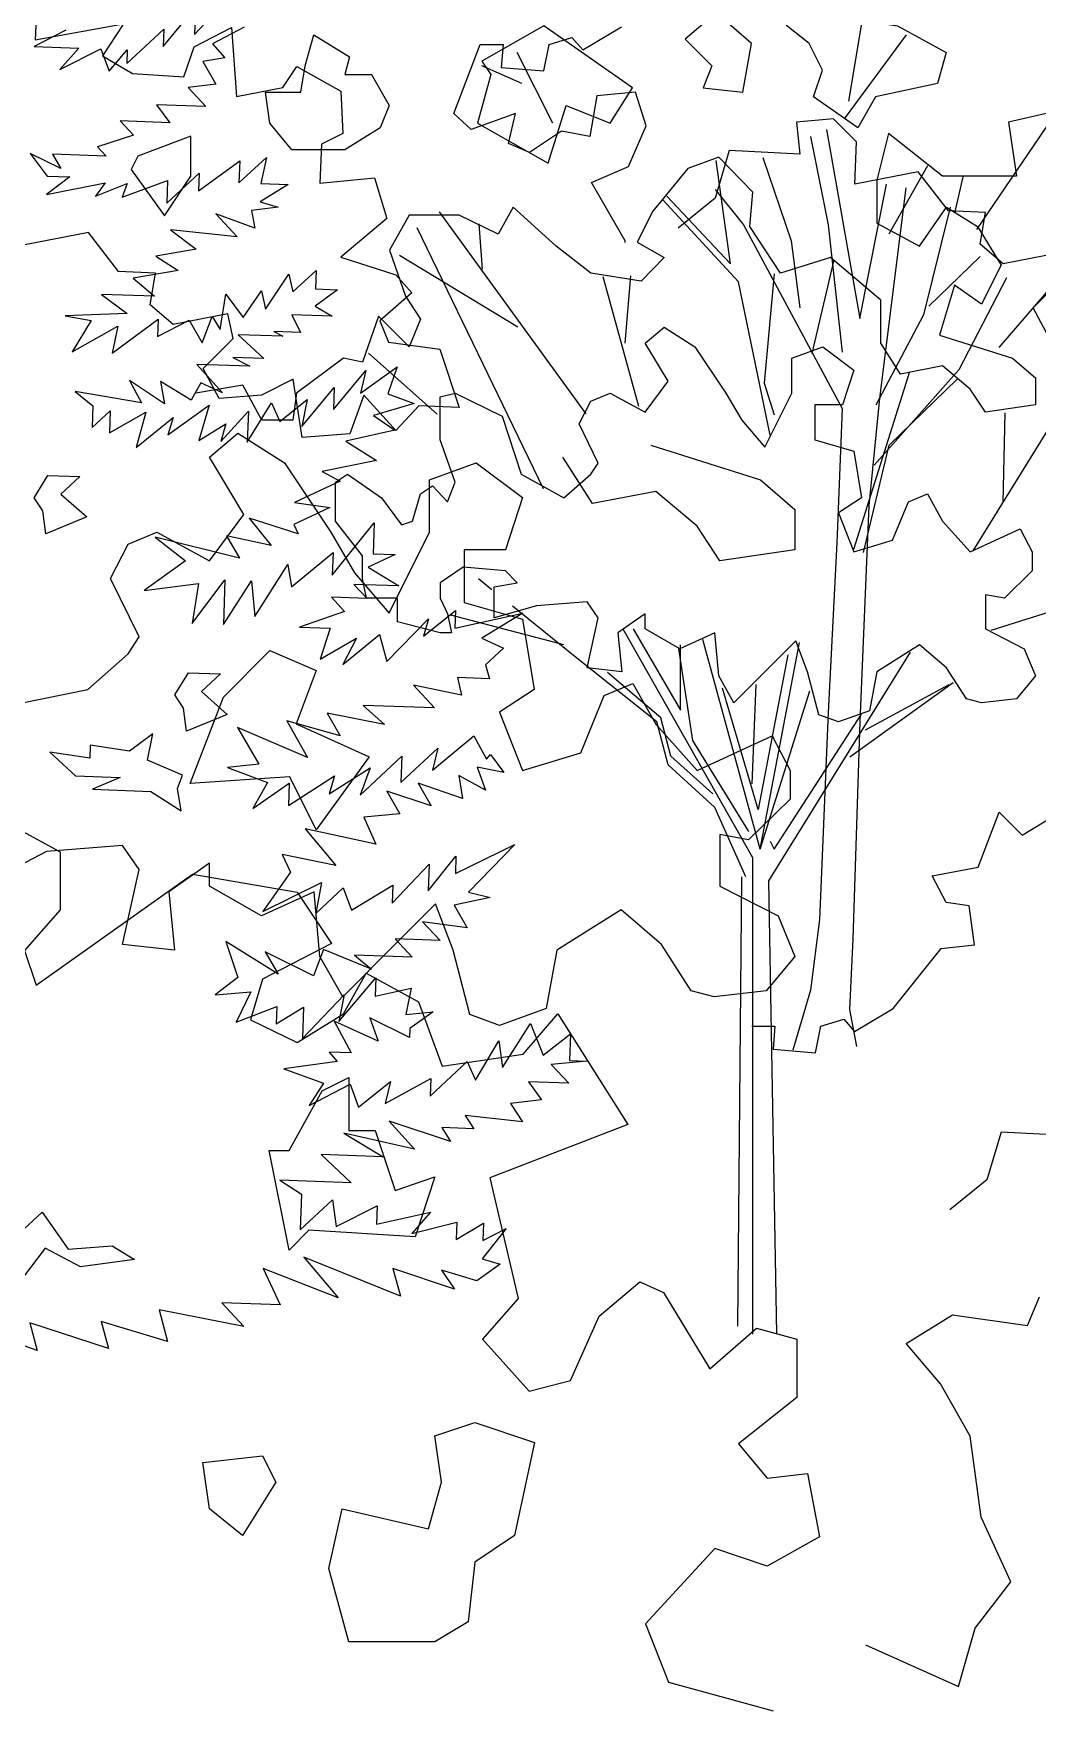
# Model space of a CAD drawing. Header units: inches. Extents: x -11 to 128, y 7 to 56.
# Drawn here: x 39.1514 to 39.4204, y 23.2739 to 23.7239 of the extents above; entities that cross this region are included whole.
import ezdxf

# ---------------------------------------------------------------- set-up
doc = ezdxf.new("R2010")
doc.units = ezdxf.units.IN
doc.header["$MEASUREMENT"] = 0
doc.layers.add('CAY', color=94, linetype='Continuous')
doc.layers.add('CAY-3', color=61, linetype='Continuous')
picture_1 = doc.add_image_def('image1.jpg', size_in_pixel=(1680, 1093))

# ---------------------------------------------------------------- blocks, each defined once
blk = doc.blocks.new('A$C76451831')
at = {"layer": 'CAY'}
for p, q in [((1563, 1836), (1594.3, 1818.9)), ((1594.3, 1818.9), (1594.3, 1784.1)), ((1580.1, 1739.3), (1673.3, 1805.4)), ((1673.3, 1805.4), (1735.8, 1794.7)), ((1735.8, 1794.7), (1756.4, 1764.1)), ((1594.3, 1784.1), (1573, 1759.9)), ((1573, 1759.9), (1580.1, 1739.3)), ((1756.4, 1764.1), (1715.1, 1742.8)), ((1763.5, 1722.2), (1777.1, 1746.4)), ((1777.1, 1746.4), (1808.3, 1729.3)), ((1715.1, 1742.8), (1708.1, 1718.6)), ((1808.3, 1729.3), (1822.5, 1690.9)), ((1708.1, 1718.6), (1735.8, 1705.1)), ((1735.8, 1705.1), (1763.5, 1722.2)), ((1870.8, 1698), (1891.4, 1722.2)), ((1891.4, 1722.2), (1933.3, 1656.1)), ((1822.5, 1690.9), (1870.8, 1698)), ((1933.3, 1656.1), (1850.8, 1624.3)), ((1850.8, 1624.3), (1867.9, 1552.3)), ((1916.2, 1541.7), (1940.4, 1562.3)), ((1940.4, 1562.3), (1954.5, 1555.8)), ((1954.5, 1555.8), (1982.2, 1510.4)), ((1867.9, 1552.3), (1846.6, 1528.1)), ((2171.9, 1536.1), (2179, 1553.2)), ((1899.1, 1503.3), (1916.2, 1541.7)), ((1982.2, 1510.4), (2010, 1534.6)), ((2010, 1534.6), (2034.1, 1528.1)), ((2099.4, 1525.5), (2127.1, 1542.6)), ((2127.1, 1542.6), (2171.9, 1536.1)), ((1846.6, 1528.1), (1874.3, 1496.9)), ((2034.1, 1528.1), (2034.1, 1493.3)), ((2120, 1501.3), (2099.4, 1525.5)), ((1874.3, 1496.9), (1899.1, 1503.3)), ((2137.7, 1470.1), (2120, 1501.3)), ((2034.1, 1493.3), (1999.3, 1465.6)), ((1999.3, 1465.6), (2016.4, 1445)), ((2144.2, 1421.7), (2137.7, 1470.1)), ((2016.4, 1445), (2040.6, 1447.9)), ((2040.6, 1447.9), (2047.7, 1410.1)), ((2161.9, 1383.3), (2144.2, 1421.7)), ((2047.7, 1410.1), (2016.4, 1392.5)), ((1985.2, 1403.1), (1943.9, 1358.2)), ((2016.4, 1392.5), (1985.2, 1403.1)), ((2140.7, 1355.6), (2161.9, 1383.3)), ((1943.9, 1358.2), (1957.5, 1323.4)), ((2130.6, 1320.8), (2140.7, 1355.6)), ((2075.2, 1345.6), (2130.6, 1320.8)), ((1957.5, 1323.4), (2020, 1306.3)), ((4704.6, 871.1), (4712.5, 918.7)), ((4701.9, 860.6), (4738.9, 910.7)), ((4509.3, 881.7), (4485.5, 892.2)), ((4527.8, 857.9), (4506.6, 900.2)), ((4781, 794.5), (4832.5, 870.4)), ((4850.9, 870.4), (4799.8, 858.6)), ((4799.8, 858.6), (4804.6, 826.3)), ((4728.3, 851.9), (4721.2, 824)), ((4760.5, 826.3), (4728.3, 851.9)), ((4626.9, 837.7), (4608.4, 831)), ((4634, 774), (4625.3, 835.7)), ((4647.3, 816.9), (4626.9, 837.7)), ((4728.6, 791.9), (4751.7, 832.8)), ((4608.4, 831), (4587.6, 805.5)), ((4721.2, 824), (4721.2, 798.4)), ((4804.6, 826.3), (4760.5, 826.3)), ((4768, 805.1), (4772.9, 825.9)), ((4638.7, 763.4), (4593.5, 812.2)), ((4595.8, 814.5), (4634, 774)), ((4645.4, 796.4), (4647.3, 816.9)), ((4442.1, 803.1), (4430.3, 782.3)), ((4472, 803.1), (4442.1, 803.1)), ((4547.7, 684.5), (4460.2, 805.1)), ((4495.2, 791.7), (4472, 803.1)), ((4504.2, 807.8), (4495.2, 791.7)), ((4529.8, 784.6), (4504.2, 807.8)), ((4587.6, 805.5), (4578.1, 787)), ((4746.8, 784.6), (4762.9, 807.8)), ((4762.9, 807.8), (4781.4, 796.4)), ((4522.3, 639.8), (4446.8, 795.6)), ((4485.8, 770.9), (4483.8, 797.9)), ((4663.8, 768.5), (4645.4, 796.4)), ((4721.2, 798.4), (4746.8, 784.6)), ((4781.4, 796.4), (4795.5, 773.2)), ((4794.3, 724.1), (4854.9, 794.5)), ((4430.3, 782.3), (4439.8, 754.7)), ((4550.6, 768.5), (4529.8, 784.6)), ((4578.1, 787), (4594.3, 777.9)), ((4507, 736.3), (4436.2, 779.1)), ((4594.3, 777.9), (4580.5, 763.8)), ((4693.7, 777.9), (4663.8, 768.5)), ((4682.7, 720.5), (4695.7, 776.4)), ((4723.6, 752.4), (4693.7, 777.9)), ((4795.5, 773.2), (4783.7, 750)), ((4580.5, 763.8), (4550.6, 768.5)), ((4579.1, 689), (4557.9, 766.3)), ((4571.1, 726.8), (4574.5, 766.9)), ((4657.5, 671.8), (4638.7, 763.4)), ((4659.9, 768.1), (4654, 702.8)), ((4778.7, 602.9), (4879.6, 765.8)), ((4439.8, 754.7), (4448.8, 741)), ((4723.6, 726.8), (4723.6, 752.4)), ((4767.6, 761.4), (4758.6, 731.5)), ((4783.7, 750), (4767.6, 761.4)), ((4423.7, 742.9), (4414.2, 715.4)), ((4430.3, 736.3), (4423.7, 742.9)), ((4442.1, 724.5), (4430.3, 736.3)), ((4448.8, 741), (4442.1, 724.5)), ((4735.4, 708.3), (4723.6, 726.8)), ((4758.6, 731.5), (4802.2, 717.8)), ((4402.8, 717.8), (4374.9, 696.9)), ((4414.2, 715.4), (4402.8, 717.8)), ((4458.8, 684.4), (4417.8, 720.8)), ((4760.5, 713.1), (4735.4, 708.3)), ((4777, 699.3), (4760.5, 713.1)), ((4802.2, 717.8), (4816, 706)), ((4342.7, 701.7), (4314.8, 696.9)), ((4354.1, 680.8), (4342.7, 701.7)), ((4654, 702.8), (4659.9, 684)), ((4707.6, 603.7), (4740.9, 709.9)), ((4728.7, 665.9), (4769.2, 705.2)), ((4816, 706), (4816, 689.9)), ((4374.9, 696.9), (4372.6, 680.8)), ((4786.1, 685.5), (4777, 699.3)), ((4816, 689.9), (4786.1, 685.5)), ((4796.7, 631.7), (4797.9, 685.1)), ((4372.6, 680.8), (4354.1, 680.8)), ((4713.4, 601.8), (4728.7, 665.9)), ((4491.5, 579.5), (4483.4, 586)), ((4534.5, 546.7), (4466.9, 564.4)), ((4541.2, 539.6), (4503.7, 569.7)), ((4789.6, 555.4), (4834.4, 569.5)), ((4647.3, 419.7), (4569.9, 556)), ((4575.8, 556.2), (4604.1, 507.8)), ((4602.9, 544.4), (4611.2, 489.7)), ((4604.1, 507.8), (4604.1, 546.7)), ((4651.6, 424.8), (4617.3, 549.9)), ((4651.6, 424.8), (4675, 548.1)), ((4656.8, 405.9), (4741.3, 542.4)), ((4589.9, 500.7), (4541.2, 539.6)), ((4668.2, 540.8), (4650.5, 448.4)), ((4592.3, 503.1), (4560.4, 530.2)), ((4646.9, 463.7), (4649.3, 523.1)), ((4705.1, 479.9), (4766.8, 524.3)), ((4714.5, 496), (4764.5, 523.1)), ((4650.5, 448.4), (4629.2, 520.8)), ((4651.6, 424.8), (4681.2, 519.2)), ((4598.2, 480.3), (4592.3, 503.1)), ((4659.9, 424.8), (4712.2, 505.4)), ((4596.6, 475.1), (4589.9, 500.7)), ((4611.2, 489.7), (4644.6, 435.4)), ((4624.5, 449.6), (4596.6, 475.1)), ((4623.3, 457.8), (4598.2, 480.3)), ((4643, 408.3), (4624.5, 449.6)), ((4657.5, 429.5), (4659.9, 424.8)), ((4647.3, 135.4), (4647.3, 419.7)), ((4638.3, 140.1), (4640.6, 408.3)), ((4661.5, 135.4), (4656.8, 405.9))]:
    blk.add_line(p, q, dxfattribs=at)
for points in [[(1750.8, 1676.2), (1766.7, 1684.2), (1766.7, 1652.5), (1782.5, 1652.5), (1794.4, 1616.8), (1818.1, 1624.8), (1806.3, 1589.1), (1742.9, 1593.1), (1731.1, 1581.2), (1719.2, 1640.6), (1731.1, 1640.6)], [(1754.8, 1391.1), (1762.7, 1426.7), (1814.2, 1414.8), (1822.1, 1442.6), (1818.1, 1470.3), (1841.9, 1478.2), (1877.5, 1466.3), (1865.7, 1410.9), (1841.9, 1395), (1837.9, 1359.4), (1818.1, 1347.5), (1766.7, 1347.5)], [(1683.5, 1426.7), (1679.6, 1454.5), (1715.2, 1458.4), (1723.1, 1442.6), (1703.3, 1410.9)], [(4709.9, 855.3), (4683.5, 873.8), (4688.8, 889.6), (4680.8, 905.5), (4667.6, 916), (4665, 945.1), (4680.8, 950.3), (4696.7, 963.5), (4686.1, 987.3), (4699.3, 1016.3), (4731, 1024.3), (4770.6, 1013.7), (4754.7, 1003.1), (4744.2, 982), (4778.5, 974.1), (4778.5, 947.7), (4757.4, 939.8), (4736.3, 931.9), (4704.6, 937.1), (4699.3, 921.3), (4733.6, 916), (4762.7, 900.2), (4757.4, 881.7), (4720.4, 873.8)], [(4641.2, 876.4), (4646.5, 905.5), (4625.4, 923.9), (4606.9, 908.1), (4622.8, 892.2), (4617.5, 879)], [(4562.1, 857.9), (4575.3, 879), (4522.5, 916), (4485.5, 894.9), (4490.8, 887), (4482.9, 857.9), (4525.1, 834.2), (4535.7, 868.5)], [(4403.7, 887), (4419.5, 887), (4430.1, 868.5), (4424.8, 855.3), (4403.7, 842.1), (4372, 842.1), (4358.8, 857.9), (4356.2, 876.4), (4377.3, 876.4), (4380, 892.2), (4385.2, 910.7), (4406.4, 897.5)], [(4499.5, 590.8), (4474.4, 593.1), (4460.6, 583.7), (4460.6, 574.6), (4464.9, 565.2), (4467.3, 553.8), (4460.6, 553.8), (4435.1, 560.5), (4435.1, 574.6), (4416.6, 574.6), (4414.2, 586), (4414.2, 599.8), (4398.1, 620.6), (4398.1, 643.8), (4405.2, 648.6), (4425.6, 634.4), (4437.4, 618.3), (4444.1, 620.6), (4448.8, 636.8), (4455.9, 641.5), (4464.9, 632), (4469.6, 643.8), (4460.6, 669), (4460.6, 694.6), (4469.6, 696.9), (4497.6, 683.2), (4509, 648.6), (4534.5, 634.4), (4550.6, 648.6), (4554.9, 655.2), (4543.5, 678.5), (4550.6, 692.2), (4562, 696.9), (4582.9, 685.5), (4596.6, 704), (4582.9, 726.8), (4594.3, 736.3), (4612.7, 724.5), (4631.2, 696.9), (4640.6, 680.8), (4654.4, 664.7), (4670.5, 696.9), (4670.5, 717.8), (4689, 724.5), (4707.5, 710.7), (4700.8, 689.9), (4684.3, 689.9), (4684.3, 669), (4707.5, 662.3), (4712.2, 634.4), (4698.4, 625.4), (4707.5, 602.2), (4730.7, 609.2), (4740.1, 632), (4751.5, 636.8), (4760.5, 620.6), (4777, 602.2), (4806.9, 615.9), (4814, 602.2), (4814, 590.8), (4797.5, 574.6), (4786.1, 576.6), (4786.1, 556.2), (4809.3, 544.4), (4816, 528.2), (4804.6, 514.5), (4783.7, 512.1), (4774.7, 514.5), (4762.9, 533), (4746.8, 546.7), (4721.2, 530.6), (4716.9, 507.4), (4698.4, 500.7), (4686.6, 505), (4679.9, 530.6), (4672.9, 549.1), (4656.8, 533), (4635.9, 512.1), (4626.9, 528.2), (4624.5, 553.8), (4603.7, 544.4), (4582.9, 556.2), (4582.9, 565.2), (4566.7, 553.8), (4569.1, 530.6), (4548.3, 533), (4554.9, 562.8), (4548.3, 572.3), (4518, 569.9), (4492.8, 562.8), (4492.8, 581.3), (4506.6, 583.7)], [(4223.4, 626.6), (4218.2, 634.5), (4226.4, 647.8), (4245.4, 647.1), (4234.2, 636.7), (4249.6, 623), (4225.2, 612.9)], [(4307.3, 508.9), (4302.2, 516.8), (4310.3, 530.1), (4329.4, 529.4), (4318.1, 518.9), (4333.5, 505.2), (4309.1, 495.2)], [(4303.8, 461), (4306.8, 469), (4285.8, 477.9), (4289, 493.7), (4275.1, 483.3), (4251.6, 486.8), (4251.4, 479.1), (4227.5, 482.7), (4242.8, 468.5), (4269.5, 467.6), (4253, 460.5), (4287.8, 459.2), (4306, 447.7)], [(4174.2, 178.1), (4169.4, 194.1), (4188.1, 198.9), (4188.8, 217.4), (4209.3, 195.4), (4222.9, 208.1), (4238.4, 186.2), (4264.8, 188), (4278.1, 179.9), (4245.8, 175.6), (4224.8, 186.7), (4211.1, 168.6), (4195.4, 174.6), (4170.8, 156.9)]]:
    blk.add_lwpolyline(points, close=True, dxfattribs=at)
for points in [[(4237.1, 913.4), (4218.2, 903.7), (4244.9, 902.7), (4233.5, 890), (4258, 902.3), (4263, 889), (4273.8, 901.7), (4273.5, 893.6), (4295.6, 914.1), (4295.2, 903.7), (4314.6, 927.1), (4314, 910.8), (4331, 929.2)], [(4343.6, 915.2), (4324.7, 905.4), (4332.1, 897), (4318.9, 894.7), (4326.6, 881.3), (4310.2, 879.2), (4320.7, 867.9), (4291.3, 868.9), (4299.1, 858.2), (4269.6, 859.3), (4277.5, 850.8), (4256, 843.9), (4261.2, 838.3), (4229.1, 839.4), (4234.2, 831), (4215.9, 839.8), (4225.9, 826.3), (4239.5, 825.9), (4225.5, 815.5), (4260.6, 822.4), (4254.9, 814.4), (4273.8, 821.9), (4270.8, 813.9), (4297.8, 823.8), (4297.4, 810.2), (4316.6, 828.2), (4316.2, 817.7), (4340.9, 835.5), (4340.4, 822.3), (4356.8, 837.6), (4353.5, 821.9), (4369.8, 821.3), (4353.1, 811), (4363.9, 807.9), (4348, 805.8), (4349.9, 795.3), (4326.6, 803.8), (4339.3, 790.2), (4299.5, 794.3), (4315, 782.9), (4290.8, 778.7), (4304.1, 770.1), (4277.2, 765.6), (4290, 754.7), (4258.3, 755.8), (4273.8, 744.4), (4236.6, 743), (4252.3, 740.2), (4240.8, 721.6), (4268.1, 736.9), (4264.8, 720.7), (4292.2, 741.1), (4291.9, 730.6), (4310.8, 740.4), (4318.5, 727), (4324.5, 742.7), (4329.2, 734.8), (4332.6, 756), (4343, 742), (4354, 757.9), (4356.3, 747), (4370.2, 767.8), (4372.6, 757.3), (4386.6, 770), (4386.2, 759.1), (4399.3, 758.6), (4385.9, 748.7), (4396.1, 742.9), (4372.1, 743.7), (4377.2, 733.1), (4361.3, 733.7), (4366.6, 730.8), (4339.9, 731.7), (4355.3, 717.6), (4336.8, 718.2), (4347, 712.9), (4315.3, 714), (4330.6, 697.1), (4317.6, 703), (4311.9, 692.8), (4293.7, 703.8), (4295.9, 690.6), (4275.1, 704.5), (4282.3, 691.1), (4242.7, 697.9), (4253.3, 689.4), (4252.8, 676.3), (4263.6, 686.3), (4263.1, 673.2), (4284.9, 685.6), (4279.1, 664.5), (4301.1, 682.3), (4298, 672), (4322.6, 689.7), (4316.4, 668.6), (4332.6, 678.5), (4329.6, 668.1), (4346.1, 686.1), (4345.4, 667.6), (4359.8, 691.1), (4364.9, 680), (4381.2, 693.1), (4377.9, 676.9), (4397.3, 700.2), (4396.8, 687.1), (4416.2, 710.4), (4413, 696.9), (4434.9, 712.5), (4429.3, 696.4), (4445, 690.8), (4420.7, 683.5), (4433.6, 674.9), (4404.3, 668.2), (4422.5, 656.7), (4390.1, 650.1), (4400.8, 644.3), (4373.6, 631.7), (4394.8, 628.7), (4373.2, 618.6), (4375.7, 613), (4346.5, 622.2), (4359.6, 605.9), (4333, 611.8), (4340.7, 598.4), (4290.4, 611), (4308.5, 596.8), (4283.9, 579.1), (4316.2, 583.4), (4312.6, 559.5), (4332.1, 585.5), (4331.2, 558.8), (4348, 585), (4349.9, 563.6), (4369.6, 594.7), (4371.9, 581.4), (4396.6, 601.9), (4396.1, 588.3), (4421.2, 619.6), (4420.6, 601), (4433.7, 600.6), (4417.6, 593), (4435.8, 581.9), (4409.1, 582.8), (4416.9, 574.4), (4395.7, 575.2), (4403.5, 566.7), (4376.5, 557.2), (4395, 556.6), (4388.9, 538.2), (4410.7, 550.6), (4402.4, 535), (4424.3, 552.8), (4428.8, 536.8), (4453.7, 562.3), (4450.6, 551.9), (4469.7, 567.1), (4469.3, 556.7), (4510, 565.7), (4485.4, 550.7), (4498.4, 544.8), (4487.6, 534.8), (4490, 526.5), (4471, 527.2), (4473.4, 516.7), (4444.6, 522.7), (4457.2, 509.1), (4414.7, 510.6), (4427.4, 499.2), (4393.2, 505.9), (4400.9, 492.5), (4369.1, 501.3), (4381.4, 479.5), (4339.5, 497.3), (4352.3, 475.6), (4333.6, 473.5), (4357.4, 464.5), (4348.7, 449), (4370.5, 464.1), (4370, 450.9), (4397.4, 468.6), (4394.3, 457.8), (4418.8, 473.3), (4412.8, 457.1), (4437.7, 480.3), (4437.1, 464.5), (4459.1, 485), (4455.9, 472), (4480.7, 492.4), (4488.3, 478.5), (4490.7, 481.2), (4498.5, 470.5), (4482.7, 473.7), (4487.7, 460), (4471.7, 468.7), (4473.9, 455), (4447.5, 464.1), (4455.2, 450.7), (4428.8, 459.3), (4436.5, 445.9), (4415.1, 443.9), (4422.2, 427.8), (4380, 437), (4398.2, 415), (4366.3, 421.6), (4371.3, 411), (4354.7, 387.5), (4389.7, 404.9), (4386.3, 386.4), (4402.7, 401.7), (4407.7, 388.4), (4432.3, 403.4), (4431.9, 392.6), (4454, 415.8), (4453.4, 400), (4470, 420.7), (4469.7, 410.3), (4505.2, 427.6), (4477.4, 399.1), (4490.4, 396), (4469, 391.3), (4476.7, 377.8), (4450.1, 381.5), (4460.6, 370.2), (4433.8, 371.2), (4443.9, 360.4), (4409.5, 361.6), (4419.6, 353.1), (4391, 365), (4385, 349.3), (4356.1, 363.5), (4363.8, 350.1), (4332.7, 369.7), (4339.7, 348.2), (4326.2, 337.8), (4347.6, 339.7), (4338.8, 321.5), (4363.1, 331), (4362.7, 320.6), (4379, 330.5), (4378.3, 311.9), (4403.2, 337.8), (4400, 322), (4422.2, 348), (4421.8, 337.1), (4443.2, 341.8), (4440, 326.1), (4456.3, 327.8), (4442.4, 317.8), (4442.2, 312.4), (4418.6, 324.1), (4423.6, 310.3), (4397.2, 322.1), (4407.5, 303.2), (4394.3, 303.7), (4399.1, 298), (4367.2, 293.7), (4391, 285.2), (4382.3, 271.9), (4406.8, 284.6), (4411.8, 270.9), (4430.9, 286.1), (4427.7, 273), (4455, 287.9), (4454.6, 277.5), (4476.6, 298.1), (4481.7, 287), (4495.6, 310.5), (4497.8, 294.6), (4514.6, 320.8), (4522.1, 301.9), (4538.4, 314.5), (4537.8, 298.6), (4548.2, 298.3), (4526.8, 296.3), (4537.3, 285.1), (4513.3, 285.9), (4521.1, 275.2), (4502.5, 273.1), (4509.8, 262), (4475.5, 265.9), (4480.6, 258), (4461.6, 258.7), (4466.8, 250.4), (4430.1, 262.5), (4445.3, 245.7), (4403.1, 255.3), (4426.6, 241.3), (4389.5, 242.6), (4407.5, 225.7), (4364.9, 227.2), (4377.8, 219), (4377, 197.7), (4396.2, 215.6), (4398.4, 199.7), (4422.9, 212), (4422.5, 201.1), (4454.9, 208.2), (4443.6, 195.4), (4470.5, 202.2), (4470.2, 191.8), (4486.4, 201.6), (4486, 191.2), (4499.9, 198.4), (4485.6, 180.3), (4496.4, 177.2), (4482.5, 167.3), (4461.4, 173.5), (4469.1, 162.3), (4432.4, 174.5), (4436.8, 158), (4379.2, 181.3), (4399.6, 157), (4354.9, 174.5), (4365, 152.8), (4330.2, 154), (4343.3, 140), (4292.9, 149.9), (4297.7, 131.1), (4258.2, 142.9), (4262.6, 126.9), (4215.6, 142.2), (4220, 125.7), (4186, 137.8)], [(634.4, 741.9), (648.1, 741.9), (647, 728.2), (672.4, 726.1), (675.5, 741.9), (689.2, 746.1), (695.6, 738.7), (718.8, 752.4)], [(974, 566.8), (964.5, 584.7), (982.4, 602.7)], [(979.3, 617.4), (946.6, 611.1), (932.9, 622.7), (936, 641.7), (913.9, 642.7), (895.9, 665.9), (858, 658.6), (859, 683.9), (845.3, 697.6), (823.2, 695.5), (825.3, 676.5), (783.1, 678.6), (774.7, 650.1), (752.5, 632.2)], [(720.9, 623.7), (720.9, 624.8), (700.8, 659.6), (723, 669.1), (733.5, 693.4), (727.2, 713.4), (704, 711.3), (699.8, 687), (682.9, 690.2), (663.9, 677.5), (651.3, 682.8), (655.5, 700.7), (629.1, 691.2), (618.6, 700.7), (634.4, 741.9)], [(831.6, 687), (842.2, 634.3), (850.6, 558.4)], [(841.1, 691.2), (861.1, 578.4), (877, 658.6)], [(803.1, 674.4), (820, 624.8), (825.3, 584.7)], [(774.7, 655.4), (791.5, 634.3), (850.6, 524.6), (847.4, 444.5), (842.2, 343.2), (836.9, 219.8), (831.6, 177.6), (821.1, 141.8)], [(888.6, 656.4), (872.7, 530.9), (866.4, 466.6), (861.1, 337.9), (856.9, 208.2), (854.8, 166), (859, 143.9)], [(914.9, 644.8), (899.1, 580.5), (870.6, 526.7)], [(932.9, 615.3), (902.3, 585.8)], [(948.7, 602.7), (920.2, 547.8), (869.6, 490.9)]]:
    blk.add_lwpolyline(points, dxfattribs=at)
at = {"layer": 'CAY-3'}
for p, q in [((472.7, 495.7), (489.8, 509.9)), ((489.8, 509.9), (517.5, 492.2)), ((736.2, 502.8), (801.7, 482.1)), ((493.3, 461.5), (472.7, 495.7)), ((517.5, 492.2), (545.2, 450.9)), ((604.1, 482.1), (631.9, 492.2)), ((631.9, 492.2), (659.6, 471.5)), ((701.4, 468), (683.7, 495.7)), ((604.1, 450.9), (604.1, 482.1)), ((801.7, 482.1), (822.3, 464.4)), ((659.6, 471.5), (649.5, 440.3)), ((739.2, 475.1), (701.4, 468)), ((763.9, 454.4), (739.2, 475.1)), ((472.7, 433.8), (493.3, 461.5)), ((822.3, 464.4), (822.3, 440.3)), ((777.5, 433.8), (763.9, 454.4)), ((413.7, 423.2), (424.3, 443.8)), ((424.3, 443.8), (441.4, 450.9)), ((441.4, 450.9), (472.7, 433.8)), ((545.2, 450.9), (559.3, 426.7)), ((580, 402.5), (604.1, 450.9)), ((624.8, 440.3), (624.8, 409)), ((649.5, 440.3), (624.8, 440.3)), ((822.3, 440.3), (777.5, 433.8)), ((430.8, 388.4), (413.7, 423.2)), ((559.3, 426.7), (580, 402.5)), ((624.8, 409), (659.6, 399)), ((659.6, 399), (666.6, 357.1)), ((424.3, 378.3), (430.8, 388.4)), ((400.1, 357.1), (424.3, 378.3)), ((298.9, 336.4), (400.1, 357.1)), ((666.6, 357.1), (646, 343.5)), ((694.4, 319.3), (708.5, 353.5)), ((708.5, 353.5), (725.6, 360.6)), ((725.6, 360.6), (739.2, 336.4)), ((646, 343.5), (659.6, 308.7)), ((739.2, 336.4), (763.9, 308.7)), ((763.9, 308.7), (808.7, 329.4)), ((808.7, 329.4), (819.4, 308.7)), ((659.6, 308.7), (694.4, 319.3)), ((819.4, 308.7), (819.4, 291.6)), ((819.4, 291.6), (794.6, 267.4)), ((420.8, 263.9), (375.4, 260.4)), ((430.8, 249.7), (420.8, 263.9)), ((794.6, 267.4), (777.5, 270.4)), ((777.5, 270.4), (777.5, 239.7)), ((375.4, 260.4), (274.7, 207.8)), ((472.7, 253.3), (448.5, 236.2)), ((472.7, 239.7), (472.7, 253.3)), ((420.8, 204.9), (430.8, 249.7)), ((448.5, 236.2), (452, 201.4)), ((503.9, 222), (472.7, 239.7)), ((535.2, 236.2), (503.9, 222)), ((538.7, 197.8), (535.2, 236.2)), ((777.5, 239.7), (812.3, 222)), ((607.7, 229.1), (583.5, 204.9)), ((618.3, 201.4), (607.7, 229.1)), ((718.5, 225.5), (680.2, 201.4)), ((742.7, 204.9), (718.5, 225.5)), ((812.3, 222), (822.3, 197.8)), ((452, 201.4), (420.8, 204.9)), ((583.5, 204.9), (552.3, 173.6)), ((628.3, 163), (618.3, 201.4)), ((680.2, 201.4), (673.7, 166.6)), ((760.4, 177.2), (742.7, 204.9)), ((552.3, 173.6), (538.7, 197.8)), ((822.3, 197.8), (805.2, 177.2)), ((774, 173.6), (760.4, 177.2)), ((805.2, 177.2), (774, 173.6)), ((646, 156.5), (628.3, 163)), ((673.7, 166.6), (646, 156.5))]:
    blk.add_line(p, q, dxfattribs=at)
for points in [[(370.9, 792.1), (368.8, 744.7), (421.5, 754.2), (408.9, 735.2), (426.8, 724.6), (457.4, 722.5), (463.7, 740.4), (485.9, 752), (489, 710.9), (516.5, 716.2), (524.9, 728.8), (551.3, 714.1), (552.3, 688.8), (539.7, 682.4), (538.6, 659.2), (571.3, 662.4), (578.7, 638.1), (551.3, 614.9), (584, 604.4), (593.5, 593.8), (574.5, 577), (579.7, 564.3), (610.3, 560.1), (621.9, 525.3), (597.7, 526.3), (584, 511.6), (565, 532.7), (556.5, 509.5), (528.1, 507.4), (522.8, 542.2), (503.8, 532.7), (478.5, 530.6), (469, 548.5), (486.9, 566.4), (483.8, 581.2), (451.1, 574.9), (437.4, 586.5), (440.5, 605.4), (418.4, 606.5), (400.5, 629.7), (362.5, 622.3)], [(4646.7, 319.2), (4660.4, 319.2), (4659.4, 305.5), (4684.7, 303.3), (4687.9, 319.2), (4701.6, 323.4), (4707.9, 316), (4731.1, 329.7), (4759.6, 365.6), (4779.6, 367.7), (4776.4, 390.9), (4762.7, 393), (4754.3, 408.8), (4781.7, 414.1), (4794.4, 446.8), (4808.1, 433.1), (4832.3, 447.8)], [(4837.6, 253.8), (4795.4, 255.9), (4787, 227.4), (4764.8, 209.5)]]:
    blk.add_lwpolyline(points, dxfattribs=at)
for points in [[(430.1, 675.3), (426.1, 667.3), (445.9, 639.6), (461.7, 663.4), (461.7, 687.1)], [(481.1, 352.5), (508.8, 380.2), (536.5, 368.3), (524.6, 336.6), (568.2, 316.8), (536.5, 273.3), (520.7, 305), (461.3, 301)]]:
    blk.add_lwpolyline(points, close=True, dxfattribs=at)

msp = doc.modelspace()

# ---------------------------------------------------------------- block references
at = {"layer": 'CAY', "xscale": 0.0004489089019145984, "yscale": 0.0004489089019145984, "zscale": 0.0004489089019145984}
for p in [(38.98632, 23.38791), (37.25799, 23.31472), (38.44281, 22.68822)]:
    msp.add_blockref('A$C76451831', p, dxfattribs=at)

# ---------------------------------------------------------------- pictures from other files: only their frames are drawn
image = msp.add_image(picture_1, insert=(12.49661, 7.37723), size_in_units=(74.4025, 48.40591))
image.dxf.flags = 6

doc.saveas('drawing.dxf')
